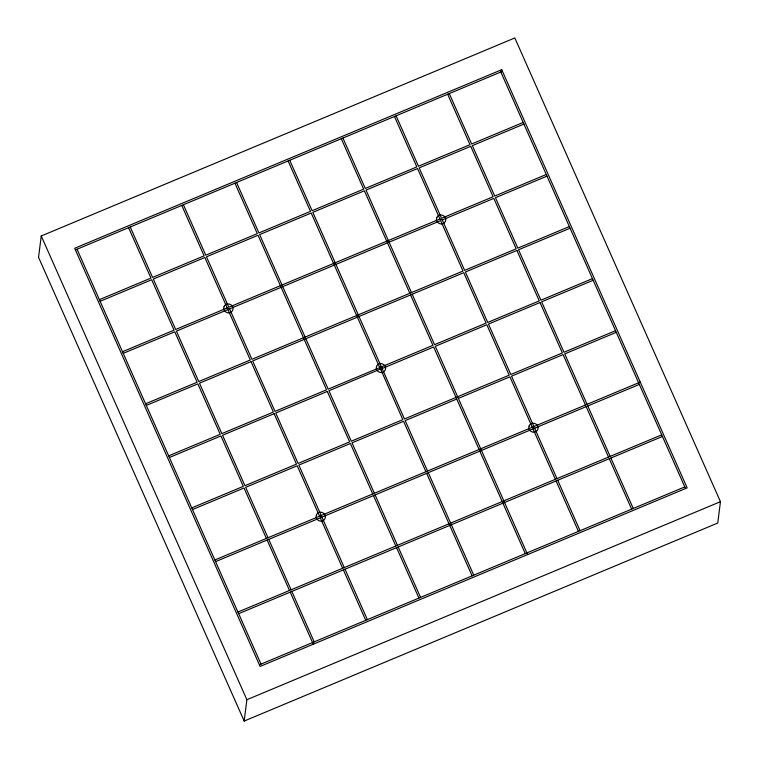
<?xml version="1.0" encoding="UTF-8"?>
<svg xmlns="http://www.w3.org/2000/svg" width="759" height="759" viewBox="0 0 759 759"><rect width="100%" height="100%" fill="white"/><g stroke="black" fill="none" stroke-linecap="round" stroke-linejoin="round"><path stroke-width="1.14" d="M41.242 235.983L38.548 257.32L244.18 721.05L717.758 523.017L720.452 501.68L514.82 37.95L41.242 235.983L246.874 699.713L244.18 721.05M379.785 367.603L379.68 367.925A1.376 1.347 7.2 0 0 380.136 369.178L328.922 390.781L351.284 441.207L402.83 419.651L380.762 369.491A1.328 1.3 7.2 0 0 382.033 369.064L382.337 368.447A1.376 1.347 7.2 0 0 379.794 367.584L328.192 389.139L259.654 234.588L311.209 213.032L379.747 367.584L382.1 368.551L404.462 418.968L509.185 375.183L486.823 324.757L435.277 346.313L527.628 554.573M75.407 249.91L502.458 71.337M99.401 299.653L150.946 278.098L128.584 227.672M523.188 122.436L471.633 143.992L449.281 93.575M100.131 301.295L151.677 279.739L174.039 330.165L122.484 351.721M523.909 124.078L472.364 145.633L494.726 196.059L546.271 174.504M227.216 307.926L175.661 329.482L153.309 279.056L204.854 257.5L227.216 307.926L229.569 308.885L251.931 359.311L463.009 271.048L440.647 220.622L229.569 308.885M442.279 219.939L493.824 198.384L516.186 248.81L464.641 270.365L442.279 219.939L439.916 218.981L228.838 307.243L206.486 256.817L258.032 235.262L326.569 389.822L275.014 411.378L252.662 360.952L463.74 272.69L486.102 323.116L434.546 344.671L412.184 294.245M123.214 353.362L174.76 331.806L197.122 382.232L145.576 403.788M547.002 176.145L495.456 197.701L517.818 248.127L569.364 226.571M146.307 405.429L197.852 383.874L220.214 434.3L168.669 455.855M570.094 228.212L518.539 249.768L540.901 300.194L592.447 278.638M169.39 457.497L220.945 435.941L243.297 486.358L191.752 507.913M382.1 368.551L433.645 346.996L525.275 553.615M593.177 280.28L541.632 301.835L563.994 352.261L615.54 330.706M192.482 509.564L244.028 488.009L266.39 538.425M456.738 399.054L405.192 420.609L427.545 471.035M458.37 398.38L509.915 376.825L532.277 427.251L534.63 428.209L556.992 478.635M616.27 332.347L564.715 353.903L587.077 404.329M214.844 559.981L640.254 382.09M215.565 561.622L639.353 384.415M237.928 612.048L661.715 434.841M238.658 613.689L662.446 436.482M259.388 664.799L684.808 486.908M246.874 699.713L720.452 501.68M500.096 70.369L685.529 488.549M587.808 405.97L610.17 456.396M610.9 458.038L633.253 508.464M447.649 94.249L470.011 144.675L418.465 166.23L396.103 115.804M585.455 405.012L563.093 354.586L511.547 376.141L533.9 426.567M586.176 406.653L608.538 457.079M609.268 458.721L631.63 509.147M557.723 480.276L580.075 530.702M394.471 116.488L416.833 166.914L365.288 188.469L342.926 138.043M439.916 218.981L417.564 168.555L366.009 190.111L411.463 292.604M532.998 428.892L555.36 479.308M556.091 480.959L578.453 531.376M341.294 138.726L363.656 189.152L312.11 210.708L289.748 160.282M409.832 293.287L364.386 190.794L312.831 212.349L381.369 366.901L432.924 345.345L410.562 294.928M428.275 472.677L473.73 575.17M288.116 160.965L310.478 211.382L258.933 232.937L236.571 182.521M425.922 471.719L403.56 421.292L352.015 442.848L374.377 493.274M426.653 473.36L472.098 575.853M375.098 494.915L397.46 545.341M398.19 546.983L420.552 597.409M234.939 183.194L257.301 233.62L205.755 255.176L183.393 204.75M372.745 493.957L350.383 443.531L298.837 465.087L321.199 515.513M373.475 495.599L395.828 546.025M396.559 547.666L418.921 598.092M344.282 567.58L321.92 517.154L319.567 516.196L297.205 465.77L245.66 487.325L268.022 537.751M345.013 569.222L367.375 619.648M181.762 205.433L204.124 255.859L152.578 277.414L130.216 226.988M320.298 517.837L342.66 568.263M343.381 569.905L365.743 620.321M268.743 539.393L291.105 589.819M291.836 591.46L314.198 641.877M267.121 540.066L289.483 590.493M290.204 592.134L313.296 644.201M77.038 249.227L261.02 664.116M224.057 306.674C221.723 312.072 230.708 315.668 232.728 310.137C235.062 304.738 226.068 301.143 224.057 306.674M316.408 514.944C314.074 520.342 323.068 523.938 325.08 518.397C327.414 512.999 318.429 509.412 316.408 514.944M376.606 366.35C374.282 371.749 383.267 375.335 385.278 369.804C387.612 364.405 378.627 360.81 376.606 366.35M436.767 217.729C434.433 223.127 443.417 226.723 445.438 221.192C447.763 215.793 438.778 212.197 436.767 217.729M529.118 425.998C526.784 431.397 535.769 434.992 537.789 429.452C540.123 424.053 531.129 420.467 529.118 425.998M501.727 69.695L74.686 248.269L260.119 666.44L687.161 487.866L501.727 69.695M470.741 146.316L419.186 167.872L441.548 218.298L493.094 196.742L470.741 146.316M227.937 309.568L176.392 331.123L198.754 381.549L250.299 359.994L227.937 309.568M251.03 361.635L199.484 383.191L221.846 433.617L273.392 412.061L251.03 361.635M516.917 250.451L465.362 272.007L487.724 322.433L539.269 300.877L516.917 250.451M274.122 413.702L222.567 435.258L244.929 485.684L296.475 464.128L274.122 413.702M327.29 391.464L275.745 413.019L298.107 463.445L349.652 441.89L327.29 391.464M540 302.518L488.454 324.074L510.816 374.5L562.362 352.944L540 302.518"/></g></svg>
